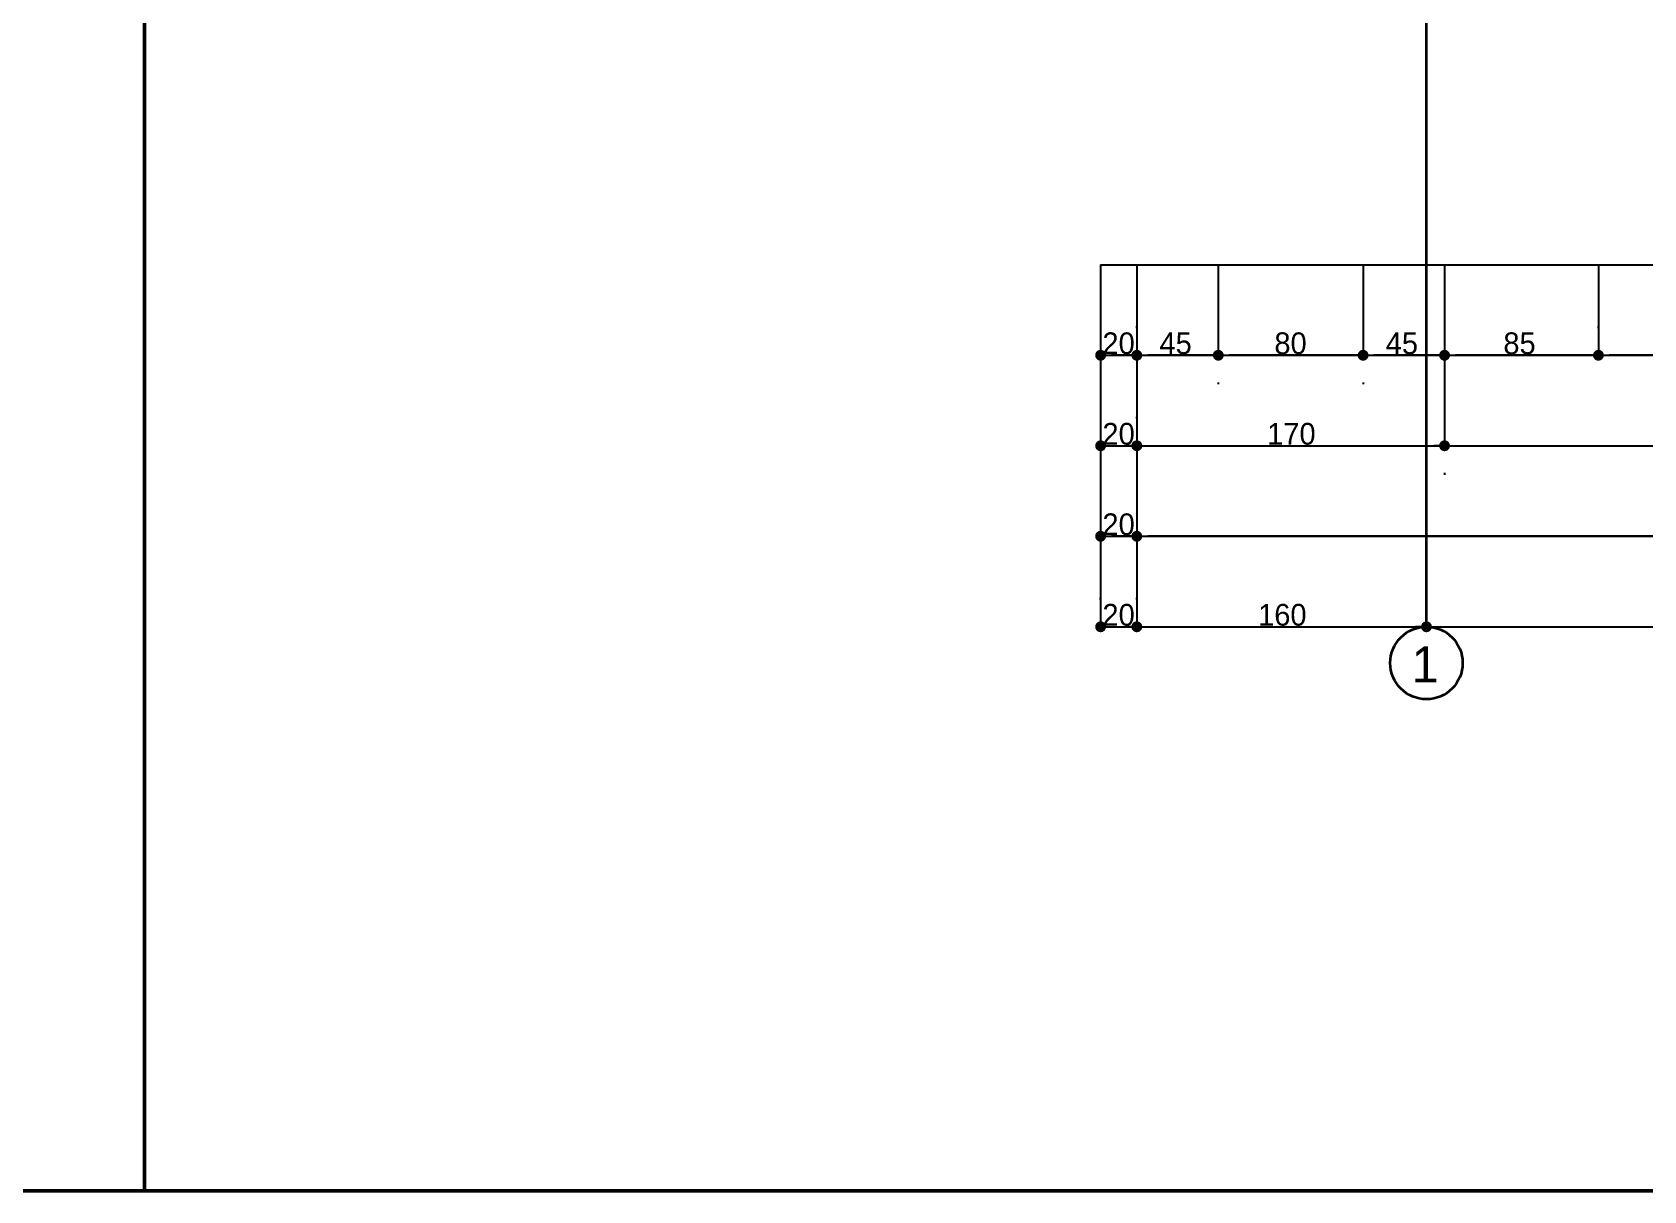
# Model space of a CAD drawing. Header units: millimetres. Extents: x 9537.41 to 9541.95, y -1431.78 to -1431.38.
# Drawn here: x 9538.0387 to 9538.2167, y -1431.747 to -1431.619 of the extents above; entities that cross this region are included whole.
import ezdxf

# ---------------------------------------------------------------- set-up
doc = ezdxf.new("R2010")
doc.units = ezdxf.units.MM
doc.linetypes.add('ACAD_ISO06W100', pattern=[36, 24, -3, 0, -3, 0, -3, 0, -3])
for name, color, linetype, lineweight in [('aks', 6, 'Continuous', 35), ('duvar', 214, 'Continuous', 50), ('kolon', 6, 'Continuous', 35), ('yazı', 161, 'Continuous', 35), ('ölçü', 4, 'Continuous', 25)]:
    doc.layers.add(name, color=color, linetype=linetype, lineweight=lineweight)

msp = doc.modelspace()

# ---------------------------------------------------------------- linework, layer by layer
at = {"color": 0, "linetype": 'ByBlock', "lineweight": -2}
for p, q in [((9538.157309836515, -1431.654689333453), (9538.157909836515, -1431.654689333453)), ((9538.160109836515, -1431.654689333453), (9538.159509836514, -1431.654689333453)), ((9538.161309836514, -1431.654689333453), (9538.161909836515, -1431.654689333453)), ((9538.169109836515, -1431.654689333453), (9538.168509836514, -1431.654689333453)), ((9538.170309836514, -1431.654689333453), (9538.170909836515, -1431.654689333453)), ((9538.185109836515, -1431.654689333453), (9538.184509836516, -1431.654689333453)), ((9538.186309836516, -1431.654689333453), (9538.186909836515, -1431.654689333453)), ((9538.194109836515, -1431.654689333453), (9538.193509836516, -1431.654689333453)), ((9538.195309836516, -1431.654689333453), (9538.195909836515, -1431.654689333453)), ((9538.211109836515, -1431.654689333453), (9538.210509836515, -1431.654689333453)), ((9538.212309836515, -1431.654689333453), (9538.212909836515, -1431.654689333453)), ((9538.157309836515, -1431.664689333453), (9538.157909836515, -1431.664689333453)), ((9538.160109836515, -1431.664689333453), (9538.159509836514, -1431.664689333453)), ((9538.161309836514, -1431.664689333453), (9538.161909836515, -1431.664689333453)), ((9538.194109836515, -1431.664689333453), (9538.193509836516, -1431.664689333453)), ((9538.195309836516, -1431.664689333453), (9538.195909836515, -1431.664689333453)), ((9538.157309836515, -1431.674689333453), (9538.157909836515, -1431.674689333453)), ((9538.160109836515, -1431.674689333453), (9538.159509836514, -1431.674689333453)), ((9538.161309836514, -1431.674689333453), (9538.161909836515, -1431.674689333453)), ((9538.157309836515, -1431.684689333453), (9538.157909836515, -1431.684689333453)), ((9538.160109836515, -1431.684689333453), (9538.159509836514, -1431.684689333453)), ((9538.161309836514, -1431.684689333453), (9538.161909836515, -1431.684689333453)), ((9538.192109836515, -1431.684689333453), (9538.191509836515, -1431.684689333453)), ((9538.193309836515, -1431.684689333453), (9538.193909836515, -1431.684689333453))]:
    msp.add_line(p, q, dxfattribs=at)
at = {"color": 0, "linetype": 'ByBlock', "const_width": 0.0006000000000000001}
for points in [[(9538.157009836515, -1431.654689333453, 1), (9538.156409836514, -1431.654689333453, 1)], [(9538.161009836514, -1431.654689333453, 1), (9538.160409836515, -1431.654689333453, 1)], [(9538.160409836515, -1431.654689333453, 1), (9538.161009836514, -1431.654689333453, 1)], [(9538.170009836515, -1431.654689333453, 1), (9538.169409836515, -1431.654689333453, 1)], [(9538.169409836515, -1431.654689333453, 1), (9538.170009836515, -1431.654689333453, 1)], [(9538.186009836514, -1431.654689333453, 1), (9538.185409836515, -1431.654689333453, 1)], [(9538.185409836515, -1431.654689333453, 1), (9538.186009836514, -1431.654689333453, 1)], [(9538.195009836514, -1431.654689333453, 1), (9538.194409836515, -1431.654689333453, 1)], [(9538.194409836515, -1431.654689333453, 1), (9538.195009836514, -1431.654689333453, 1)], [(9538.212009836516, -1431.654689333453, 1), (9538.211409836515, -1431.654689333453, 1)], [(9538.211409836515, -1431.654689333453, 1), (9538.212009836516, -1431.654689333453, 1)], [(9538.157009836515, -1431.664689333453, 1), (9538.156409836514, -1431.664689333453, 1)], [(9538.160409836515, -1431.664689333453, 1), (9538.161009836514, -1431.664689333453, 1)], [(9538.161009836514, -1431.664689333453, 1), (9538.160409836515, -1431.664689333453, 1)], [(9538.194409836515, -1431.664689333453, 1), (9538.195009836514, -1431.664689333453, 1)], [(9538.195009836514, -1431.664689333453, 1), (9538.194409836515, -1431.664689333453, 1)], [(9538.157009836515, -1431.674689333453, 1), (9538.156409836514, -1431.674689333453, 1)], [(9538.161009836514, -1431.674689333453, 1), (9538.160409836515, -1431.674689333453, 1)], [(9538.160409836515, -1431.674689333453, 1), (9538.161009836514, -1431.674689333453, 1)], [(9538.157009836515, -1431.684689333453, 1), (9538.156409836514, -1431.684689333453, 1)], [(9538.160409836515, -1431.684689333453, 1), (9538.161009836514, -1431.684689333453, 1)], [(9538.161009836514, -1431.684689333453, 1), (9538.160409836515, -1431.684689333453, 1)], [(9538.192409836514, -1431.684689333453, 1), (9538.193009836516, -1431.684689333453, 1)], [(9538.193009836516, -1431.684689333453, 1), (9538.192409836514, -1431.684689333453, 1)]]:
    msp.add_lwpolyline(points, format="xyb", close=True, dxfattribs=at)
at = {"layer": 'aks', "linetype": 'ACAD_ISO06W100'}
msp.add_line((9538.192709836514, -1431.684689333453), (9538.192709836514, -1431.406689333453), dxfattribs=at)
at = {"layer": 'duvar'}
for p, q in [((9538.051063101857, -1431.376132301478), (9538.051063101857, -1431.74700352172)), ((9538.051063101857, -1431.74700352172), (9538.051063101857, -1431.376132301478)), ((9538.051063101857, -1431.74700352172), (9537.414621329426, -1431.74700352172)), ((9538.687504874286, -1431.74700352172), (9538.051063101857, -1431.74700352172))]:
    msp.add_line(p, q, dxfattribs=at)
at = {"layer": 'kolon'}
msp.add_circle((9538.192709836514, -1431.688689333453), 0.004, dxfattribs=at)
at = {"layer": 'ölçü'}
for p, q in [((9538.156709836516, -1431.644689333453), (9538.580709836515, -1431.644689333453)), ((9538.156709836516, -1431.644689333453), (9538.156709836516, -1431.684689333453)), ((9538.160709836515, -1431.644689333453), (9538.160709836515, -1431.684689333453)), ((9538.169709836515, -1431.644689333453), (9538.169709836515, -1431.654689333453)), ((9538.185709836514, -1431.644689333453), (9538.185709836514, -1431.654689333453)), ((9538.194709836514, -1431.644689333453), (9538.194709836514, -1431.664689333453)), ((9538.211709836514, -1431.644689333453), (9538.211709836514, -1431.654689333453)), ((9538.160709836515, -1431.651689333453), (9538.160709836515, -1431.651489333453)), ((9538.160709836515, -1431.651689333453), (9538.160709836515, -1431.651489333453)), ((9538.211709836514, -1431.651689333453), (9538.211709836514, -1431.651489333453)), ((9538.211709836514, -1431.651689333453), (9538.211709836514, -1431.651489333453)), ((9538.156709836516, -1431.654689333453), (9538.580709836515, -1431.654689333453)), ((9538.159509836514, -1431.654689333453), (9538.157909836515, -1431.654689333453)), ((9538.168509836514, -1431.654689333453), (9538.161909836515, -1431.654689333453)), ((9538.184509836516, -1431.654689333453), (9538.170909836515, -1431.654689333453)), ((9538.193509836516, -1431.654689333453), (9538.186909836515, -1431.654689333453)), ((9538.210509836515, -1431.654689333453), (9538.195909836515, -1431.654689333453)), ((9538.240509836514, -1431.654689333453), (9538.212909836515, -1431.654689333453)), ((9538.156709836516, -1431.657689333453), (9538.156709836516, -1431.657889333453)), ((9538.169709836515, -1431.657689333453), (9538.169709836515, -1431.657889333453)), ((9538.169709836515, -1431.657689333453), (9538.169709836515, -1431.657889333453)), ((9538.185709836514, -1431.657689333453), (9538.185709836514, -1431.657889333453)), ((9538.185709836514, -1431.657689333453), (9538.185709836514, -1431.657889333453)), ((9538.194709836514, -1431.657689333453), (9538.194709836514, -1431.657889333453)), ((9538.194709836514, -1431.657689333453), (9538.194709836514, -1431.657889333453)), ((9538.160709836515, -1431.661689333453), (9538.160709836515, -1431.661489333453)), ((9538.160709836515, -1431.661689333453), (9538.160709836515, -1431.661489333453)), ((9538.156709836516, -1431.664689333453), (9538.580709836515, -1431.664689333453)), ((9538.157909836515, -1431.664689333453), (9538.159509836514, -1431.664689333453)), ((9538.161909836515, -1431.664689333453), (9538.193509836516, -1431.664689333453)), ((9538.195909836515, -1431.664689333453), (9538.255509836516, -1431.664689333453)), ((9538.156709836516, -1431.667689333453), (9538.156709836516, -1431.667889333453)), ((9538.194709836514, -1431.667689333453), (9538.194709836514, -1431.667889333453)), ((9538.194709836514, -1431.667689333453), (9538.194709836514, -1431.667889333453)), ((9538.156709836516, -1431.674689333453), (9538.580709836515, -1431.674689333453)), ((9538.159509836514, -1431.674689333453), (9538.157909836515, -1431.674689333453)), ((9538.575509836515, -1431.674689333453), (9538.161909836515, -1431.674689333453)), ((9538.156709836516, -1431.677689333453), (9538.156709836516, -1431.677889333453)), ((9538.160709836515, -1431.677689333453), (9538.160709836515, -1431.677889333453)), ((9538.160709836515, -1431.677689333453), (9538.160709836515, -1431.677889333453)), ((9538.156709836516, -1431.681689333453), (9538.156709836516, -1431.681489333453)), ((9538.160709836515, -1431.681689333453), (9538.160709836515, -1431.681489333453)), ((9538.160709836515, -1431.681689333453), (9538.160709836515, -1431.681489333453)), ((9538.156709836516, -1431.684689333453), (9538.580709836515, -1431.684689333453)), ((9538.157909836515, -1431.684689333453), (9538.159509836514, -1431.684689333453)), ((9538.161909836515, -1431.684689333453), (9538.191509836515, -1431.684689333453)), ((9538.193909836515, -1431.684689333453), (9538.253509836515, -1431.684689333453)), ((9538.192709836514, -1431.687689333453), (9538.192709836514, -1431.687889333453)), ((9538.192709836514, -1431.687689333453), (9538.192709836514, -1431.687889333453))]:
    msp.add_line(p, q, dxfattribs=at)

# ---------------------------------------------------------------- texts
at = {"layer": 'yazı'}
msp.add_text('1', height=0.004, dxfattribs=at).set_placement((9538.191074594417, -1431.690844834525))
at = {"layer": 'ölçü'}
for s, p in [('20', (9538.156909836514, -1431.654564333453)), ('45', (9538.163209836515, -1431.654564333453)), ('80', (9538.175909836515, -1431.654564333453)), ('45', (9538.188209836515, -1431.654564333453)), ('85', (9538.201209836516, -1431.654564333453)), ('20', (9538.156909836514, -1431.664564333453)), ('170', (9538.175109836515, -1431.664564333453)), ('20', (9538.156909836514, -1431.674564333453)), ('20', (9538.156909836514, -1431.684564333453)), ('160', (9538.174109836515, -1431.684564333453))]:
    msp.add_text(s, height=0.0024, dxfattribs=at).set_placement(p)

doc.saveas('drawing.dxf')
